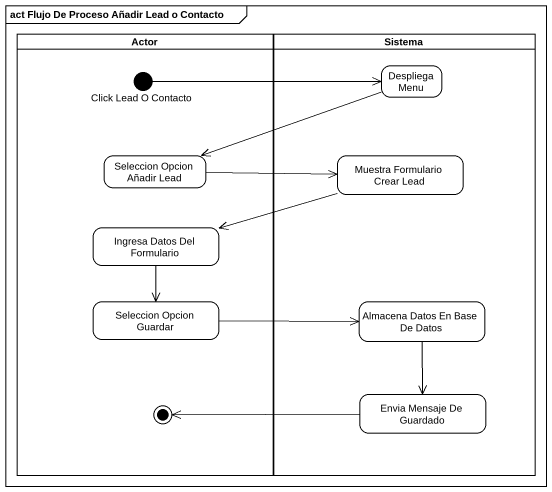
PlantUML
@startuml
mainframe act Flujo De Proceso Añadir Lead o Contacto
hide empty description
state "Actor" as Actor_ <<partition>> {
  state "Click Lead O Contacto" as Click_Lead_O_Contacto <<start>>
  state "Seleccion Opcion Añadir Lead" as Seleccion_Opcion_Añadir_Lead
  state "Ingresa Datos Del Formulario" as Ingresa_Datos_Del_Formulario
  state "Seleccion Opcion Guardar" as Seleccion_Opcion_Guardar
  state final1 <<end>>
}
state Sistema <<partition>> {
  state "Despliega Menu" as Despliega_Menu
  state "Muestra Formulario Crear Lead" as Muestra_Formulario_Crear
  state "Almacena Datos En Base De Datos" as Almacena_Datos_En_Base_De
  state "Envia Mensaje De Guardado" as Envia_Mensaje_De_Guardado
}
Despliega_Menu -left-> Seleccion_Opcion_Añadir_Lead
Click_Lead_O_Contacto -right-> Despliega_Menu
Seleccion_Opcion_Añadir_Lead -right-> Muestra_Formulario_Crear
Muestra_Formulario_Crear -left-> Ingresa_Datos_Del_Formulario
Ingresa_Datos_Del_Formulario --> Seleccion_Opcion_Guardar
Seleccion_Opcion_Guardar -right-> Almacena_Datos_En_Base_De
Almacena_Datos_En_Base_De --> Envia_Mensaje_De_Guardado
Envia_Mensaje_De_Guardado -left-> final1
@enduml
